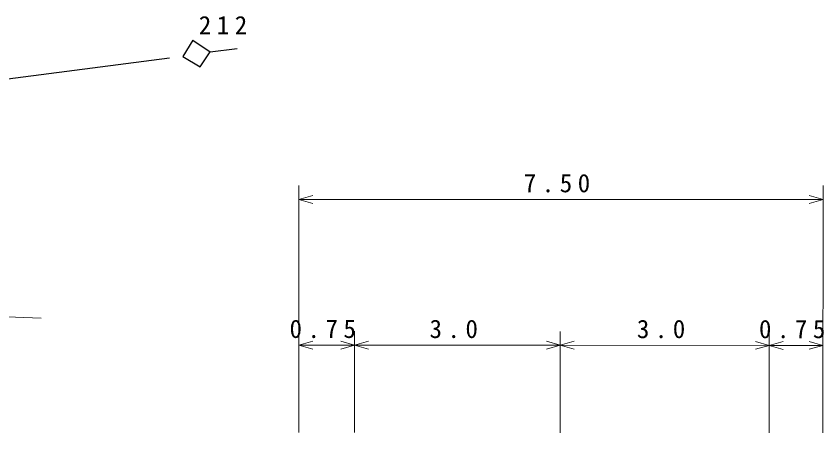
# Model space of a CAD drawing. Units: millimetres, scale not verified. Extents: x 40000 to 680000, y 20000 to 380000.
# Drawn here: x 399792 to 457909, y 261597 to 291553 of the extents above; entities that cross this region are included whole.
import ezdxf

# ---------------------------------------------------------------- set-up
doc = ezdxf.new("R2010")
doc.units = ezdxf.units.MM
doc.header["$LTSCALE"] = 1000
doc.layers.add('M-STR-HTXT', color=7, linetype='Continuous', lineweight=13)
doc.layers.add('M-STR-STRC', color=7, linetype='Continuous', lineweight=25)
doc.styles.add('ＭＳ ゴシック', font='')
doc.styles.get('ＭＳ ゴシック').set_extended_font_data('MS Gothic')

msp = doc.modelspace()

# ---------------------------------------------------------------- linework, layer by layer
at = {"layer": 'M-STR-HTXT'}
for p, q in [((420129, 261613), (420136, 279382)), ((457851, 279367), (457844, 261597)), ((420136, 278382), (421136, 278667)), ((456850, 278655), (457850, 278367)), ((421135, 278094), (420136, 278382)), ((420136, 278382), (457850, 278367)), ((457850, 278367), (456850, 278082)), ((359308, 271281), (401603, 269850)), ((424145, 268900), (424142, 261611)), ((438942, 268894), (438939, 261605)), ((453985, 268887), (453982, 261599)), ((420131, 267901), (421131, 268186)), ((423145, 268187), (424145, 267900)), ((424145, 267900), (425145, 268184)), ((437941, 268181), (438941, 267894)), ((438941, 267894), (439941, 268178)), ((452984, 268175), (453984, 267887)), ((453984, 267887), (454984, 268172)), ((456846, 268174), (457846, 267886)), ((421131, 267613), (420131, 267901)), ((420131, 267901), (424145, 267900)), ((424145, 267900), (423145, 267615)), ((425145, 267612), (424145, 267900)), ((424145, 267900), (438941, 267894)), ((438941, 267894), (437941, 267609)), ((439941, 267606), (438941, 267894)), ((438941, 267894), (453984, 267887)), ((453984, 267887), (452984, 267603)), ((454984, 267600), (453984, 267887)), ((453984, 267887), (457846, 267886)), ((457846, 267886), (456846, 267601))]:
    msp.add_line(p, q, dxfattribs=at)
at = {"layer": 'M-STR-STRC'}
for p, q in [((412501, 289817), (411793, 288648)), ((412501, 289817), (413763, 288985)), ((413024, 287909), (413763, 288985)), ((413763, 288985), (415701, 289231)), ((362612, 282277), (410817, 288565)), ((411793, 288648), (413024, 287909))]:
    msp.add_line(p, q, dxfattribs=at)

# ---------------------------------------------------------------- texts
at = {"layer": 'M-STR-HTXT', "char_height": 1320, "attachment_point": 7, "style": 'ＭＳ ゴシック'}
for s, insert in [('\\T1.44;7.50', (436318, 278869)), ('\\T1.44;0.75', (419463, 268395)), ('\\T1.44;3.0', (429535, 268391)), ('\\T1.44;3.0', (444455, 268385)), ('\\T1.44;0.75', (453240, 268381))]:
    msp.add_mtext(s, dxfattribs=dict(at, insert=insert))
at = {"layer": 'M-STR-STRC', "insert": (412932, 290247), "char_height": 1320, "attachment_point": 7, "style": 'ＭＳ ゴシック'}
msp.add_mtext('\\T1.44;212', dxfattribs=at)

doc.saveas('drawing.dxf')
